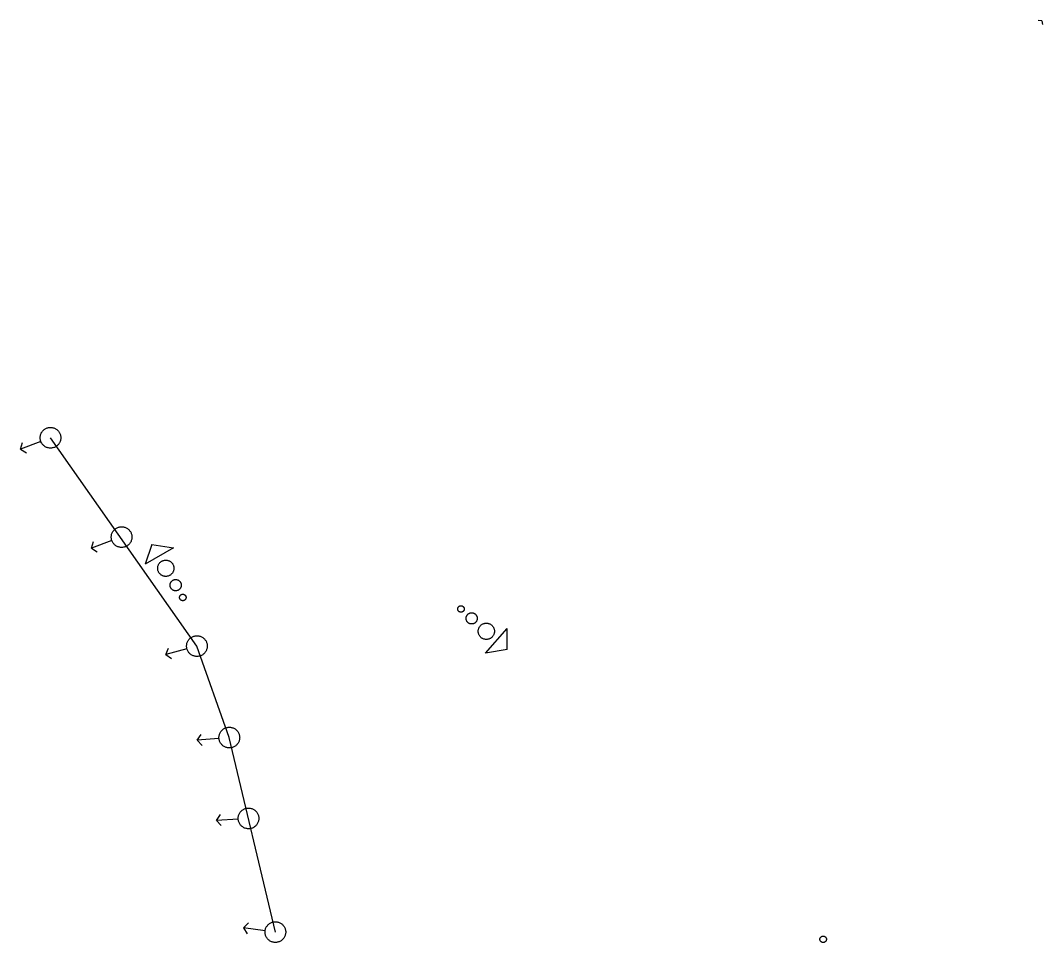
# Model space of a CAD drawing. Header units: inches. Extents: x 1390672 to 1398270, y 354915 to 360781.
# Drawn here: x 1393156.3 to 1393464.4, y 358112.4 to 358390.2 of the extents above; entities that cross this region are included whole.
import ezdxf

# ---------------------------------------------------------------- set-up
doc = ezdxf.new("R2010")
doc.units = ezdxf.units.IN
doc.header["$MEASUREMENT"] = 0

msp = doc.modelspace()

# ---------------------------------------------------------------- linework, layer by layer
for points in [[(1393464.18, 358390.15), (1393463.01, 358390.24)], [(1393464.18, 358390.15), (1393463.01, 358390.24)], [(1393464.18, 358390.15), (1393464.36, 358388.99)], [(1393464.18, 358390.15), (1393464.36, 358388.99)], [(1393168.51, 358264.51), (1393168.5, 358264.29), (1393168.48, 358264.07), (1393168.44, 358263.86), (1393168.39, 358263.65), (1393168.32, 358263.44), (1393168.24, 358263.24), (1393168.15, 358263.04), (1393168.04, 358262.85), (1393167.92, 358262.67), (1393167.78, 358262.5), (1393167.64, 358262.34), (1393167.48, 358262.19), (1393167.31, 358262.05), (1393167.14, 358261.92), (1393166.95, 358261.81), (1393166.76, 358261.7), (1393166.56, 358261.62), (1393166.36, 358261.54), (1393166.15, 358261.48), (1393165.93, 358261.44), (1393165.72, 358261.41), (1393165.5, 358261.39), (1393165.28, 358261.39), (1393165.07, 358261.41), (1393164.85, 358261.44), (1393164.64, 358261.48), (1393164.43, 358261.54), (1393164.23, 358261.62), (1393164.03, 358261.7), (1393163.84, 358261.81), (1393163.65, 358261.92), (1393163.47, 358262.05), (1393163.31, 358262.19), (1393163.15, 358262.34), (1393163.01, 358262.5), (1393162.87, 358262.67), (1393162.75, 358262.85), (1393162.64, 358263.04), (1393162.55, 358263.24), (1393162.47, 358263.44), (1393162.4, 358263.65), (1393162.35, 358263.86), (1393162.31, 358264.07), (1393162.28, 358264.29), (1393162.28, 358264.51), (1393162.28, 358264.72), (1393162.31, 358264.94), (1393162.35, 358265.15), (1393162.4, 358265.37), (1393162.47, 358265.57), (1393162.55, 358265.77), (1393162.64, 358265.97), (1393162.75, 358266.16), (1393162.87, 358266.34), (1393163.01, 358266.51), (1393163.15, 358266.67), (1393163.31, 358266.82), (1393163.47, 358266.96), (1393163.65, 358267.09), (1393163.84, 358267.21), (1393164.03, 358267.31), (1393164.23, 358267.4), (1393164.43, 358267.47), (1393164.64, 358267.53), (1393164.85, 358267.58), (1393165.07, 358267.61), (1393165.28, 358267.62), (1393165.5, 358267.62), (1393165.72, 358267.61), (1393165.93, 358267.58), (1393166.15, 358267.53), (1393166.36, 358267.47), (1393166.56, 358267.4), (1393166.76, 358267.31), (1393166.95, 358267.21), (1393167.14, 358267.09), (1393167.31, 358266.96), (1393167.48, 358266.82), (1393167.64, 358266.67), (1393167.78, 358266.51), (1393167.92, 358266.34), (1393168.04, 358266.16), (1393168.15, 358265.97), (1393168.24, 358265.77), (1393168.32, 358265.57), (1393168.39, 358265.37), (1393168.44, 358265.15), (1393168.48, 358264.94), (1393168.5, 358264.72), (1393168.51, 358264.51)], [(1393168.51, 358264.51), (1393168.5, 358264.29), (1393168.48, 358264.07), (1393168.44, 358263.86), (1393168.39, 358263.65), (1393168.32, 358263.44), (1393168.24, 358263.24), (1393168.15, 358263.04), (1393168.04, 358262.85), (1393167.92, 358262.67), (1393167.78, 358262.5), (1393167.64, 358262.34), (1393167.48, 358262.19), (1393167.31, 358262.05), (1393167.14, 358261.92), (1393166.95, 358261.81), (1393166.76, 358261.7), (1393166.56, 358261.62), (1393166.36, 358261.54), (1393166.15, 358261.48), (1393165.93, 358261.44), (1393165.72, 358261.41), (1393165.5, 358261.39), (1393165.28, 358261.39), (1393165.07, 358261.41), (1393164.85, 358261.44), (1393164.64, 358261.48), (1393164.43, 358261.54), (1393164.23, 358261.62), (1393164.03, 358261.7), (1393163.84, 358261.81), (1393163.65, 358261.92), (1393163.47, 358262.05), (1393163.31, 358262.19), (1393163.15, 358262.34), (1393163.01, 358262.5), (1393162.87, 358262.67), (1393162.75, 358262.85), (1393162.64, 358263.04), (1393162.55, 358263.24), (1393162.47, 358263.44), (1393162.4, 358263.65), (1393162.35, 358263.86), (1393162.31, 358264.07), (1393162.28, 358264.29), (1393162.28, 358264.51), (1393162.28, 358264.72), (1393162.31, 358264.94), (1393162.35, 358265.15), (1393162.4, 358265.37), (1393162.47, 358265.57), (1393162.55, 358265.77), (1393162.64, 358265.97), (1393162.75, 358266.16), (1393162.87, 358266.34), (1393163.01, 358266.51), (1393163.15, 358266.67), (1393163.31, 358266.82), (1393163.47, 358266.96), (1393163.65, 358267.09), (1393163.84, 358267.21), (1393164.03, 358267.31), (1393164.23, 358267.4), (1393164.43, 358267.47), (1393164.64, 358267.53), (1393164.85, 358267.58), (1393165.07, 358267.61), (1393165.28, 358267.62), (1393165.5, 358267.62), (1393165.72, 358267.61), (1393165.93, 358267.58), (1393166.15, 358267.53), (1393166.36, 358267.47), (1393166.56, 358267.4), (1393166.76, 358267.31), (1393166.95, 358267.21), (1393167.14, 358267.09), (1393167.31, 358266.96), (1393167.48, 358266.82), (1393167.64, 358266.67), (1393167.78, 358266.51), (1393167.92, 358266.34), (1393168.04, 358266.16), (1393168.15, 358265.97), (1393168.24, 358265.77), (1393168.32, 358265.57), (1393168.39, 358265.37), (1393168.44, 358265.15), (1393168.48, 358264.94), (1393168.5, 358264.72), (1393168.51, 358264.51)], [(1393233.17, 358115.59), (1393219.29, 358174.2), (1393209.53, 358201.75), (1393165.39, 358264.51)], [(1393233.17, 358115.59), (1393219.29, 358174.2), (1393209.53, 358201.75), (1393165.39, 358264.51)], [(1393162.48, 358263.4), (1393156.35, 358261.04)], [(1393162.48, 358263.4), (1393156.35, 358261.04)], [(1393156.35, 358261.04), (1393156.97, 358263.06)], [(1393156.35, 358261.04), (1393156.97, 358263.06)], [(1393156.35, 358261.04), (1393158.16, 358259.96)], [(1393156.35, 358261.04), (1393158.16, 358259.96)], [(1393189.94, 358234.58), (1393189.94, 358234.36), (1393189.91, 358234.15), (1393189.88, 358233.93), (1393189.82, 358233.72), (1393189.76, 358233.52), (1393189.67, 358233.31), (1393189.58, 358233.12), (1393189.47, 358232.93), (1393189.35, 358232.75), (1393189.21, 358232.58), (1393189.07, 358232.42), (1393188.91, 358232.27), (1393188.75, 358232.13), (1393188.57, 358232), (1393188.39, 358231.88), (1393188.19, 358231.78), (1393187.99, 358231.69), (1393187.79, 358231.62), (1393187.58, 358231.56), (1393187.37, 358231.51), (1393187.15, 358231.48), (1393186.94, 358231.47), (1393186.72, 358231.47), (1393186.5, 358231.48), (1393186.29, 358231.51), (1393186.07, 358231.56), (1393185.86, 358231.62), (1393185.66, 358231.69), (1393185.46, 358231.78), (1393185.27, 358231.88), (1393185.08, 358232), (1393184.91, 358232.13), (1393184.74, 358232.27), (1393184.59, 358232.42), (1393184.44, 358232.58), (1393184.31, 358232.75), (1393184.18, 358232.93), (1393184.08, 358233.12), (1393183.98, 358233.31), (1393183.9, 358233.52), (1393183.83, 358233.72), (1393183.78, 358233.93), (1393183.74, 358234.15), (1393183.72, 358234.36), (1393183.71, 358234.58), (1393183.72, 358234.8), (1393183.74, 358235.02), (1393183.78, 358235.23), (1393183.83, 358235.44), (1393183.9, 358235.65), (1393183.98, 358235.85), (1393184.08, 358236.05), (1393184.18, 358236.23), (1393184.31, 358236.41), (1393184.44, 358236.59), (1393184.59, 358236.75), (1393184.74, 358236.9), (1393184.91, 358237.04), (1393185.08, 358237.17), (1393185.27, 358237.28), (1393185.46, 358237.38), (1393185.66, 358237.47), (1393185.86, 358237.55), (1393186.07, 358237.61), (1393186.29, 358237.65), (1393186.5, 358237.68), (1393186.72, 358237.7), (1393186.94, 358237.7), (1393187.15, 358237.68), (1393187.37, 358237.65), (1393187.58, 358237.61), (1393187.79, 358237.55), (1393187.99, 358237.47), (1393188.19, 358237.38), (1393188.39, 358237.28), (1393188.57, 358237.17), (1393188.75, 358237.04), (1393188.91, 358236.9), (1393189.07, 358236.75), (1393189.21, 358236.59), (1393189.35, 358236.41), (1393189.47, 358236.23), (1393189.58, 358236.05), (1393189.67, 358235.85), (1393189.76, 358235.65), (1393189.82, 358235.44), (1393189.88, 358235.23), (1393189.91, 358235.02), (1393189.94, 358234.8), (1393189.94, 358234.58)], [(1393189.94, 358234.58), (1393189.94, 358234.36), (1393189.91, 358234.15), (1393189.88, 358233.93), (1393189.82, 358233.72), (1393189.76, 358233.52), (1393189.67, 358233.31), (1393189.58, 358233.12), (1393189.47, 358232.93), (1393189.35, 358232.75), (1393189.21, 358232.58), (1393189.07, 358232.42), (1393188.91, 358232.27), (1393188.75, 358232.13), (1393188.57, 358232), (1393188.39, 358231.88), (1393188.19, 358231.78), (1393187.99, 358231.69), (1393187.79, 358231.62), (1393187.58, 358231.56), (1393187.37, 358231.51), (1393187.15, 358231.48), (1393186.94, 358231.47), (1393186.72, 358231.47), (1393186.5, 358231.48), (1393186.29, 358231.51), (1393186.07, 358231.56), (1393185.86, 358231.62), (1393185.66, 358231.69), (1393185.46, 358231.78), (1393185.27, 358231.88), (1393185.08, 358232), (1393184.91, 358232.13), (1393184.74, 358232.27), (1393184.59, 358232.42), (1393184.44, 358232.58), (1393184.31, 358232.75), (1393184.18, 358232.93), (1393184.08, 358233.12), (1393183.98, 358233.31), (1393183.9, 358233.52), (1393183.83, 358233.72), (1393183.78, 358233.93), (1393183.74, 358234.15), (1393183.72, 358234.36), (1393183.71, 358234.58), (1393183.72, 358234.8), (1393183.74, 358235.02), (1393183.78, 358235.23), (1393183.83, 358235.44), (1393183.9, 358235.65), (1393183.98, 358235.85), (1393184.08, 358236.05), (1393184.18, 358236.23), (1393184.31, 358236.41), (1393184.44, 358236.59), (1393184.59, 358236.75), (1393184.74, 358236.9), (1393184.91, 358237.04), (1393185.08, 358237.17), (1393185.27, 358237.28), (1393185.46, 358237.38), (1393185.66, 358237.47), (1393185.86, 358237.55), (1393186.07, 358237.61), (1393186.29, 358237.65), (1393186.5, 358237.68), (1393186.72, 358237.7), (1393186.94, 358237.7), (1393187.15, 358237.68), (1393187.37, 358237.65), (1393187.58, 358237.61), (1393187.79, 358237.55), (1393187.99, 358237.47), (1393188.19, 358237.38), (1393188.39, 358237.28), (1393188.57, 358237.17), (1393188.75, 358237.04), (1393188.91, 358236.9), (1393189.07, 358236.75), (1393189.21, 358236.59), (1393189.35, 358236.41), (1393189.47, 358236.23), (1393189.58, 358236.05), (1393189.67, 358235.85), (1393189.76, 358235.65), (1393189.82, 358235.44), (1393189.88, 358235.23), (1393189.91, 358235.02), (1393189.94, 358234.8), (1393189.94, 358234.58)], [(1393183.89, 358233.53), (1393177.72, 358231.29)], [(1393183.89, 358233.53), (1393177.72, 358231.29)], [(1393177.72, 358231.29), (1393178.38, 358233.29)], [(1393177.72, 358231.29), (1393178.38, 358233.29)], [(1393177.72, 358231.29), (1393179.51, 358230.18)], [(1393177.72, 358231.29), (1393179.51, 358230.18)], [(1393195.96, 358232.38), (1393193.96, 358226.39)], [(1393202.51, 358231.38), (1393193.96, 358226.39)], [(1393195.96, 358232.38), (1393202.51, 358231.38)], [(1393202.6, 358225.2), (1393202.59, 358225.03), (1393202.58, 358224.86), (1393202.55, 358224.69), (1393202.51, 358224.52), (1393202.45, 358224.36), (1393202.39, 358224.2), (1393202.31, 358224.05), (1393202.23, 358223.9), (1393202.13, 358223.76), (1393202.03, 358223.63), (1393201.91, 358223.5), (1393201.79, 358223.38), (1393201.66, 358223.27), (1393201.52, 358223.17), (1393201.37, 358223.08), (1393201.22, 358223), (1393201.07, 358222.93), (1393200.91, 358222.87), (1393200.74, 358222.82), (1393200.57, 358222.79), (1393200.41, 358222.76), (1393200.23, 358222.75), (1393200.06, 358222.75), (1393199.89, 358222.76), (1393199.72, 358222.79), (1393199.56, 358222.82), (1393199.39, 358222.87), (1393199.23, 358222.93), (1393199.07, 358223), (1393198.92, 358223.08), (1393198.78, 358223.17), (1393198.64, 358223.27), (1393198.51, 358223.38), (1393198.39, 358223.5), (1393198.27, 358223.63), (1393198.17, 358223.76), (1393198.07, 358223.9), (1393197.99, 358224.05), (1393197.91, 358224.2), (1393197.85, 358224.36), (1393197.79, 358224.52), (1393197.75, 358224.69), (1393197.72, 358224.86), (1393197.7, 358225.03), (1393197.7, 358225.2), (1393197.7, 358225.37), (1393197.72, 358225.54), (1393197.75, 358225.71), (1393197.79, 358225.88), (1393197.85, 358226.04), (1393197.91, 358226.2), (1393197.99, 358226.35), (1393198.07, 358226.5), (1393198.17, 358226.64), (1393198.27, 358226.78), (1393198.39, 358226.9), (1393198.51, 358227.02), (1393198.64, 358227.13), (1393198.78, 358227.23), (1393198.92, 358227.32), (1393199.07, 358227.4), (1393199.23, 358227.47), (1393199.39, 358227.53), (1393199.56, 358227.58), (1393199.72, 358227.61), (1393199.89, 358227.64), (1393200.06, 358227.65), (1393200.23, 358227.65), (1393200.41, 358227.64), (1393200.57, 358227.61), (1393200.74, 358227.58), (1393200.91, 358227.53), (1393201.07, 358227.47), (1393201.22, 358227.4), (1393201.37, 358227.32), (1393201.52, 358227.23), (1393201.66, 358227.13), (1393201.79, 358227.02), (1393201.91, 358226.9), (1393202.03, 358226.78), (1393202.13, 358226.64), (1393202.23, 358226.5), (1393202.31, 358226.35), (1393202.39, 358226.2), (1393202.45, 358226.04), (1393202.51, 358225.88), (1393202.55, 358225.71), (1393202.58, 358225.54), (1393202.59, 358225.37), (1393202.6, 358225.2)], [(1393204.8, 358220.11), (1393204.8, 358219.99), (1393204.79, 358219.88), (1393204.77, 358219.76), (1393204.74, 358219.65), (1393204.7, 358219.53), (1393204.66, 358219.42), (1393204.61, 358219.32), (1393204.55, 358219.22), (1393204.48, 358219.12), (1393204.41, 358219.03), (1393204.33, 358218.94), (1393204.25, 358218.86), (1393204.16, 358218.78), (1393204.06, 358218.71), (1393203.96, 358218.65), (1393203.86, 358218.59), (1393203.75, 358218.55), (1393203.64, 358218.51), (1393203.53, 358218.47), (1393203.41, 358218.45), (1393203.29, 358218.43), (1393203.18, 358218.42), (1393203.06, 358218.42), (1393202.94, 358218.43), (1393202.82, 358218.45), (1393202.71, 358218.47), (1393202.6, 358218.51), (1393202.49, 358218.55), (1393202.38, 358218.59), (1393202.27, 358218.65), (1393202.17, 358218.71), (1393202.08, 358218.78), (1393201.99, 358218.86), (1393201.9, 358218.94), (1393201.82, 358219.03), (1393201.75, 358219.12), (1393201.69, 358219.22), (1393201.63, 358219.32), (1393201.58, 358219.42), (1393201.53, 358219.53), (1393201.5, 358219.65), (1393201.47, 358219.76), (1393201.45, 358219.88), (1393201.43, 358219.99), (1393201.43, 358220.11), (1393201.43, 358220.23), (1393201.45, 358220.35), (1393201.47, 358220.46), (1393201.5, 358220.58), (1393201.53, 358220.69), (1393201.58, 358220.8), (1393201.63, 358220.9), (1393201.69, 358221), (1393201.75, 358221.1), (1393201.82, 358221.19), (1393201.9, 358221.28), (1393201.99, 358221.36), (1393202.08, 358221.44), (1393202.17, 358221.51), (1393202.27, 358221.57), (1393202.38, 358221.63), (1393202.49, 358221.67), (1393202.6, 358221.71), (1393202.71, 358221.75), (1393202.82, 358221.77), (1393202.94, 358221.79), (1393203.06, 358221.8), (1393203.18, 358221.8), (1393203.29, 358221.79), (1393203.41, 358221.77), (1393203.53, 358221.75), (1393203.64, 358221.71), (1393203.75, 358221.67), (1393203.86, 358221.63), (1393203.96, 358221.57), (1393204.06, 358221.51), (1393204.16, 358221.44), (1393204.25, 358221.36), (1393204.33, 358221.28), (1393204.41, 358221.19), (1393204.48, 358221.1), (1393204.55, 358221), (1393204.61, 358220.9), (1393204.66, 358220.8), (1393204.7, 358220.69), (1393204.74, 358220.58), (1393204.77, 358220.46), (1393204.79, 358220.35), (1393204.8, 358220.23), (1393204.8, 358220.11)], [(1393206.25, 358216.41), (1393206.25, 358216.34), (1393206.24, 358216.28), (1393206.23, 358216.21), (1393206.21, 358216.14), (1393206.19, 358216.08), (1393206.17, 358216.01), (1393206.14, 358215.95), (1393206.1, 358215.89), (1393206.06, 358215.84), (1393206.02, 358215.78), (1393205.98, 358215.73), (1393205.93, 358215.68), (1393205.88, 358215.64), (1393205.82, 358215.6), (1393205.76, 358215.56), (1393205.7, 358215.53), (1393205.64, 358215.5), (1393205.58, 358215.48), (1393205.51, 358215.46), (1393205.44, 358215.45), (1393205.38, 358215.44), (1393205.31, 358215.43), (1393205.24, 358215.43), (1393205.17, 358215.44), (1393205.1, 358215.45), (1393205.04, 358215.46), (1393204.97, 358215.48), (1393204.91, 358215.5), (1393204.85, 358215.53), (1393204.78, 358215.56), (1393204.73, 358215.6), (1393204.67, 358215.64), (1393204.62, 358215.68), (1393204.57, 358215.73), (1393204.52, 358215.78), (1393204.48, 358215.84), (1393204.44, 358215.89), (1393204.41, 358215.95), (1393204.38, 358216.01), (1393204.36, 358216.08), (1393204.33, 358216.14), (1393204.32, 358216.21), (1393204.31, 358216.28), (1393204.3, 358216.34), (1393204.3, 358216.41), (1393204.3, 358216.48), (1393204.31, 358216.55), (1393204.32, 358216.61), (1393204.33, 358216.68), (1393204.36, 358216.75), (1393204.38, 358216.81), (1393204.41, 358216.87), (1393204.44, 358216.93), (1393204.48, 358216.99), (1393204.52, 358217.04), (1393204.57, 358217.09), (1393204.62, 358217.14), (1393204.67, 358217.18), (1393204.73, 358217.22), (1393204.78, 358217.26), (1393204.85, 358217.29), (1393204.91, 358217.32), (1393204.97, 358217.34), (1393205.04, 358217.36), (1393205.1, 358217.37), (1393205.17, 358217.38), (1393205.24, 358217.39), (1393205.31, 358217.39), (1393205.38, 358217.38), (1393205.44, 358217.37), (1393205.51, 358217.36), (1393205.58, 358217.34), (1393205.64, 358217.32), (1393205.7, 358217.29), (1393205.76, 358217.26), (1393205.82, 358217.22), (1393205.88, 358217.18), (1393205.93, 358217.14), (1393205.98, 358217.09), (1393206.02, 358217.04), (1393206.06, 358216.99), (1393206.1, 358216.93), (1393206.14, 358216.87), (1393206.17, 358216.81), (1393206.19, 358216.75), (1393206.21, 358216.68), (1393206.23, 358216.61), (1393206.24, 358216.55), (1393206.25, 358216.48), (1393206.25, 358216.41)], [(1393290.08, 358212.93), (1393290.08, 358212.87), (1393290.07, 358212.8), (1393290.06, 358212.73), (1393290.04, 358212.66), (1393290.02, 358212.6), (1393290, 358212.54), (1393289.97, 358212.47), (1393289.93, 358212.42), (1393289.89, 358212.36), (1393289.85, 358212.31), (1393289.81, 358212.25), (1393289.76, 358212.21), (1393289.71, 358212.16), (1393289.65, 358212.12), (1393289.59, 358212.09), (1393289.53, 358212.06), (1393289.47, 358212.03), (1393289.41, 358212), (1393289.34, 358211.99), (1393289.27, 358211.97), (1393289.21, 358211.96), (1393289.14, 358211.96), (1393289.07, 358211.96), (1393289, 358211.96), (1393288.93, 358211.97), (1393288.87, 358211.99), (1393288.8, 358212), (1393288.74, 358212.03), (1393288.68, 358212.06), (1393288.62, 358212.09), (1393288.56, 358212.12), (1393288.5, 358212.16), (1393288.45, 358212.21), (1393288.4, 358212.25), (1393288.35, 358212.31), (1393288.31, 358212.36), (1393288.27, 358212.42), (1393288.24, 358212.47), (1393288.21, 358212.54), (1393288.19, 358212.6), (1393288.16, 358212.66), (1393288.15, 358212.73), (1393288.14, 358212.8), (1393288.13, 358212.87), (1393288.13, 358212.93), (1393288.13, 358213), (1393288.14, 358213.07), (1393288.15, 358213.14), (1393288.16, 358213.2), (1393288.19, 358213.27), (1393288.21, 358213.33), (1393288.24, 358213.39), (1393288.27, 358213.45), (1393288.31, 358213.51), (1393288.35, 358213.56), (1393288.4, 358213.61), (1393288.45, 358213.66), (1393288.5, 358213.7), (1393288.56, 358213.74), (1393288.62, 358213.78), (1393288.68, 358213.81), (1393288.74, 358213.84), (1393288.8, 358213.86), (1393288.87, 358213.88), (1393288.93, 358213.9), (1393289, 358213.91), (1393289.07, 358213.91), (1393289.14, 358213.91), (1393289.21, 358213.91), (1393289.27, 358213.9), (1393289.34, 358213.88), (1393289.41, 358213.86), (1393289.47, 358213.84), (1393289.53, 358213.81), (1393289.59, 358213.78), (1393289.65, 358213.74), (1393289.71, 358213.7), (1393289.76, 358213.66), (1393289.81, 358213.61), (1393289.85, 358213.56), (1393289.89, 358213.51), (1393289.93, 358213.45), (1393289.97, 358213.39), (1393290, 358213.33), (1393290.02, 358213.27), (1393290.04, 358213.2), (1393290.06, 358213.14), (1393290.07, 358213.07), (1393290.08, 358213), (1393290.08, 358212.93)], [(1393294.01, 358210.11), (1393294, 358209.99), (1393293.99, 358209.87), (1393293.97, 358209.76), (1393293.94, 358209.64), (1393293.9, 358209.53), (1393293.86, 358209.42), (1393293.81, 358209.31), (1393293.75, 358209.21), (1393293.68, 358209.11), (1393293.61, 358209.02), (1393293.53, 358208.93), (1393293.45, 358208.85), (1393293.36, 358208.78), (1393293.26, 358208.71), (1393293.16, 358208.65), (1393293.06, 358208.59), (1393292.95, 358208.54), (1393292.84, 358208.5), (1393292.73, 358208.47), (1393292.61, 358208.44), (1393292.5, 358208.43), (1393292.38, 358208.42), (1393292.26, 358208.42), (1393292.14, 358208.43), (1393292.03, 358208.44), (1393291.91, 358208.47), (1393291.8, 358208.5), (1393291.69, 358208.54), (1393291.58, 358208.59), (1393291.48, 358208.65), (1393291.38, 358208.71), (1393291.28, 358208.78), (1393291.19, 358208.85), (1393291.11, 358208.93), (1393291.03, 358209.02), (1393290.95, 358209.11), (1393290.89, 358209.21), (1393290.83, 358209.31), (1393290.78, 358209.42), (1393290.73, 358209.53), (1393290.7, 358209.64), (1393290.67, 358209.76), (1393290.65, 358209.87), (1393290.64, 358209.99), (1393290.63, 358210.11), (1393290.64, 358210.22), (1393290.65, 358210.34), (1393290.67, 358210.46), (1393290.7, 358210.57), (1393290.73, 358210.68), (1393290.78, 358210.79), (1393290.83, 358210.9), (1393290.89, 358211), (1393290.95, 358211.1), (1393291.03, 358211.19), (1393291.11, 358211.28), (1393291.19, 358211.36), (1393291.28, 358211.44), (1393291.38, 358211.5), (1393291.48, 358211.57), (1393291.58, 358211.62), (1393291.69, 358211.67), (1393291.8, 358211.71), (1393291.91, 358211.74), (1393292.03, 358211.77), (1393292.14, 358211.78), (1393292.26, 358211.79), (1393292.38, 358211.79), (1393292.5, 358211.78), (1393292.61, 358211.77), (1393292.73, 358211.74), (1393292.84, 358211.71), (1393292.95, 358211.67), (1393293.06, 358211.62), (1393293.16, 358211.57), (1393293.26, 358211.5), (1393293.36, 358211.44), (1393293.45, 358211.36), (1393293.53, 358211.28), (1393293.61, 358211.19), (1393293.68, 358211.1), (1393293.75, 358211), (1393293.81, 358210.9), (1393293.86, 358210.79), (1393293.9, 358210.68), (1393293.94, 358210.57), (1393293.97, 358210.46), (1393293.99, 358210.34), (1393294, 358210.22), (1393294.01, 358210.11)], [(1393299.19, 358206.21), (1393299.19, 358206.04), (1393299.17, 358205.87), (1393299.14, 358205.71), (1393299.1, 358205.54), (1393299.05, 358205.38), (1393298.98, 358205.22), (1393298.91, 358205.06), (1393298.82, 358204.92), (1393298.73, 358204.77), (1393298.62, 358204.64), (1393298.51, 358204.51), (1393298.38, 358204.39), (1393298.25, 358204.28), (1393298.11, 358204.18), (1393297.97, 358204.09), (1393297.82, 358204.01), (1393297.66, 358203.94), (1393297.5, 358203.88), (1393297.34, 358203.84), (1393297.17, 358203.8), (1393297, 358203.78), (1393296.83, 358203.77), (1393296.66, 358203.77), (1393296.49, 358203.78), (1393296.32, 358203.8), (1393296.15, 358203.84), (1393295.99, 358203.88), (1393295.83, 358203.94), (1393295.67, 358204.01), (1393295.52, 358204.09), (1393295.37, 358204.18), (1393295.23, 358204.28), (1393295.1, 358204.39), (1393294.98, 358204.51), (1393294.87, 358204.64), (1393294.76, 358204.77), (1393294.66, 358204.92), (1393294.58, 358205.06), (1393294.5, 358205.22), (1393294.44, 358205.38), (1393294.39, 358205.54), (1393294.35, 358205.71), (1393294.32, 358205.87), (1393294.3, 358206.04), (1393294.29, 358206.21), (1393294.3, 358206.39), (1393294.32, 358206.56), (1393294.35, 358206.72), (1393294.39, 358206.89), (1393294.44, 358207.05), (1393294.5, 358207.21), (1393294.58, 358207.37), (1393294.66, 358207.51), (1393294.76, 358207.66), (1393294.87, 358207.79), (1393294.98, 358207.92), (1393295.1, 358208.04), (1393295.23, 358208.15), (1393295.37, 358208.25), (1393295.52, 358208.34), (1393295.67, 358208.42), (1393295.83, 358208.49), (1393295.99, 358208.55), (1393296.15, 358208.59), (1393296.32, 358208.63), (1393296.49, 358208.65), (1393296.66, 358208.66), (1393296.83, 358208.66), (1393297, 358208.65), (1393297.17, 358208.63), (1393297.34, 358208.59), (1393297.5, 358208.55), (1393297.66, 358208.49), (1393297.82, 358208.42), (1393297.97, 358208.34), (1393298.11, 358208.25), (1393298.25, 358208.15), (1393298.38, 358208.04), (1393298.51, 358207.92), (1393298.62, 358207.79), (1393298.73, 358207.66), (1393298.82, 358207.51), (1393298.91, 358207.37), (1393298.98, 358207.21), (1393299.05, 358207.05), (1393299.1, 358206.89), (1393299.14, 358206.72), (1393299.17, 358206.56), (1393299.19, 358206.39), (1393299.19, 358206.21)], [(1393296.46, 358199.61), (1393303, 358207.04)], [(1393302.98, 358200.73), (1393303, 358207.04)], [(1393212.64, 358201.75), (1393212.64, 358201.53), (1393212.61, 358201.32), (1393212.58, 358201.1), (1393212.52, 358200.89), (1393212.46, 358200.68), (1393212.38, 358200.48), (1393212.28, 358200.29), (1393212.17, 358200.1), (1393212.05, 358199.92), (1393211.92, 358199.75), (1393211.77, 358199.58), (1393211.61, 358199.43), (1393211.45, 358199.29), (1393211.27, 358199.17), (1393211.09, 358199.05), (1393210.89, 358198.95), (1393210.7, 358198.86), (1393210.49, 358198.79), (1393210.28, 358198.73), (1393210.07, 358198.68), (1393209.85, 358198.65), (1393209.64, 358198.64), (1393209.42, 358198.64), (1393209.2, 358198.65), (1393208.99, 358198.68), (1393208.77, 358198.73), (1393208.56, 358198.79), (1393208.36, 358198.86), (1393208.16, 358198.95), (1393207.97, 358199.05), (1393207.79, 358199.17), (1393207.61, 358199.29), (1393207.44, 358199.43), (1393207.29, 358199.58), (1393207.14, 358199.75), (1393207.01, 358199.92), (1393206.88, 358200.1), (1393206.78, 358200.29), (1393206.68, 358200.48), (1393206.6, 358200.68), (1393206.53, 358200.89), (1393206.48, 358201.1), (1393206.44, 358201.32), (1393206.42, 358201.53), (1393206.41, 358201.75), (1393206.42, 358201.97), (1393206.44, 358202.18), (1393206.48, 358202.4), (1393206.53, 358202.61), (1393206.6, 358202.82), (1393206.68, 358203.02), (1393206.78, 358203.21), (1393206.88, 358203.4), (1393207.01, 358203.58), (1393207.14, 358203.75), (1393207.29, 358203.91), (1393207.44, 358204.07), (1393207.61, 358204.21), (1393207.79, 358204.33), (1393207.97, 358204.45), (1393208.16, 358204.55), (1393208.36, 358204.64), (1393208.56, 358204.71), (1393208.77, 358204.77), (1393208.99, 358204.82), (1393209.2, 358204.85), (1393209.42, 358204.86), (1393209.64, 358204.86), (1393209.85, 358204.85), (1393210.07, 358204.82), (1393210.28, 358204.77), (1393210.49, 358204.71), (1393210.7, 358204.64), (1393210.89, 358204.55), (1393211.09, 358204.45), (1393211.27, 358204.33), (1393211.45, 358204.21), (1393211.61, 358204.07), (1393211.77, 358203.91), (1393211.92, 358203.75), (1393212.05, 358203.58), (1393212.17, 358203.4), (1393212.28, 358203.21), (1393212.38, 358203.02), (1393212.46, 358202.82), (1393212.52, 358202.61), (1393212.58, 358202.4), (1393212.61, 358202.18), (1393212.64, 358201.97), (1393212.64, 358201.75)], [(1393212.64, 358201.75), (1393212.64, 358201.53), (1393212.61, 358201.32), (1393212.58, 358201.1), (1393212.52, 358200.89), (1393212.46, 358200.68), (1393212.38, 358200.48), (1393212.28, 358200.29), (1393212.17, 358200.1), (1393212.05, 358199.92), (1393211.92, 358199.75), (1393211.77, 358199.58), (1393211.61, 358199.43), (1393211.45, 358199.29), (1393211.27, 358199.17), (1393211.09, 358199.05), (1393210.89, 358198.95), (1393210.7, 358198.86), (1393210.49, 358198.79), (1393210.28, 358198.73), (1393210.07, 358198.68), (1393209.85, 358198.65), (1393209.64, 358198.64), (1393209.42, 358198.64), (1393209.2, 358198.65), (1393208.99, 358198.68), (1393208.77, 358198.73), (1393208.56, 358198.79), (1393208.36, 358198.86), (1393208.16, 358198.95), (1393207.97, 358199.05), (1393207.79, 358199.17), (1393207.61, 358199.29), (1393207.44, 358199.43), (1393207.29, 358199.58), (1393207.14, 358199.75), (1393207.01, 358199.92), (1393206.88, 358200.1), (1393206.78, 358200.29), (1393206.68, 358200.48), (1393206.6, 358200.68), (1393206.53, 358200.89), (1393206.48, 358201.1), (1393206.44, 358201.32), (1393206.42, 358201.53), (1393206.41, 358201.75), (1393206.42, 358201.97), (1393206.44, 358202.18), (1393206.48, 358202.4), (1393206.53, 358202.61), (1393206.6, 358202.82), (1393206.68, 358203.02), (1393206.78, 358203.21), (1393206.88, 358203.4), (1393207.01, 358203.58), (1393207.14, 358203.75), (1393207.29, 358203.91), (1393207.44, 358204.07), (1393207.61, 358204.21), (1393207.79, 358204.33), (1393207.97, 358204.45), (1393208.16, 358204.55), (1393208.36, 358204.64), (1393208.56, 358204.71), (1393208.77, 358204.77), (1393208.99, 358204.82), (1393209.2, 358204.85), (1393209.42, 358204.86), (1393209.64, 358204.86), (1393209.85, 358204.85), (1393210.07, 358204.82), (1393210.28, 358204.77), (1393210.49, 358204.71), (1393210.7, 358204.64), (1393210.89, 358204.55), (1393211.09, 358204.45), (1393211.27, 358204.33), (1393211.45, 358204.21), (1393211.61, 358204.07), (1393211.77, 358203.91), (1393211.92, 358203.75), (1393212.05, 358203.58), (1393212.17, 358203.4), (1393212.28, 358203.21), (1393212.38, 358203.02), (1393212.46, 358202.82), (1393212.52, 358202.61), (1393212.58, 358202.4), (1393212.61, 358202.18), (1393212.64, 358201.97), (1393212.64, 358201.75)], [(1393200.17, 358199.23), (1393201, 358201.17)], [(1393200.17, 358199.23), (1393201, 358201.17)], [(1393206.52, 358200.94), (1393200.17, 358199.23)], [(1393206.52, 358200.94), (1393200.17, 358199.23)], [(1393200.17, 358199.23), (1393201.86, 358197.97)], [(1393200.17, 358199.23), (1393201.86, 358197.97)], [(1393302.98, 358200.73), (1393296.46, 358199.61)], [(1393302.98, 358200.73), (1393296.46, 358199.61)], [(1393222.41, 358174.2), (1393222.4, 358173.98), (1393222.38, 358173.76), (1393222.34, 358173.55), (1393222.29, 358173.34), (1393222.22, 358173.13), (1393222.14, 358172.93), (1393222.04, 358172.73), (1393221.93, 358172.55), (1393221.81, 358172.37), (1393221.68, 358172.19), (1393221.53, 358172.03), (1393221.38, 358171.88), (1393221.21, 358171.74), (1393221.03, 358171.61), (1393220.85, 358171.5), (1393220.66, 358171.4), (1393220.46, 358171.31), (1393220.25, 358171.23), (1393220.04, 358171.17), (1393219.83, 358171.13), (1393219.62, 358171.1), (1393219.4, 358171.08), (1393219.18, 358171.08), (1393218.96, 358171.1), (1393218.75, 358171.13), (1393218.54, 358171.17), (1393218.33, 358171.23), (1393218.12, 358171.31), (1393217.92, 358171.4), (1393217.73, 358171.5), (1393217.55, 358171.61), (1393217.37, 358171.74), (1393217.2, 358171.88), (1393217.05, 358172.03), (1393216.9, 358172.19), (1393216.77, 358172.37), (1393216.65, 358172.55), (1393216.54, 358172.73), (1393216.44, 358172.93), (1393216.36, 358173.13), (1393216.29, 358173.34), (1393216.24, 358173.55), (1393216.2, 358173.76), (1393216.18, 358173.98), (1393216.17, 358174.2), (1393216.18, 358174.42), (1393216.2, 358174.63), (1393216.24, 358174.85), (1393216.29, 358175.06), (1393216.36, 358175.26), (1393216.44, 358175.47), (1393216.54, 358175.66), (1393216.65, 358175.85), (1393216.77, 358176.03), (1393216.9, 358176.2), (1393217.05, 358176.36), (1393217.2, 358176.51), (1393217.37, 358176.65), (1393217.55, 358176.78), (1393217.73, 358176.9), (1393217.92, 358177), (1393218.12, 358177.09), (1393218.33, 358177.16), (1393218.54, 358177.22), (1393218.75, 358177.27), (1393218.96, 358177.3), (1393219.18, 358177.31), (1393219.4, 358177.31), (1393219.62, 358177.3), (1393219.83, 358177.27), (1393220.04, 358177.22), (1393220.25, 358177.16), (1393220.46, 358177.09), (1393220.66, 358177), (1393220.85, 358176.9), (1393221.03, 358176.78), (1393221.21, 358176.65), (1393221.38, 358176.51), (1393221.53, 358176.36), (1393221.68, 358176.2), (1393221.81, 358176.03), (1393221.93, 358175.85), (1393222.04, 358175.66), (1393222.14, 358175.47), (1393222.22, 358175.26), (1393222.29, 358175.06), (1393222.34, 358174.85), (1393222.38, 358174.63), (1393222.4, 358174.42), (1393222.41, 358174.2)], [(1393222.41, 358174.2), (1393222.4, 358173.98), (1393222.38, 358173.76), (1393222.34, 358173.55), (1393222.29, 358173.34), (1393222.22, 358173.13), (1393222.14, 358172.93), (1393222.04, 358172.73), (1393221.93, 358172.55), (1393221.81, 358172.37), (1393221.68, 358172.19), (1393221.53, 358172.03), (1393221.38, 358171.88), (1393221.21, 358171.74), (1393221.03, 358171.61), (1393220.85, 358171.5), (1393220.66, 358171.4), (1393220.46, 358171.31), (1393220.25, 358171.23), (1393220.04, 358171.17), (1393219.83, 358171.13), (1393219.62, 358171.1), (1393219.4, 358171.08), (1393219.18, 358171.08), (1393218.96, 358171.1), (1393218.75, 358171.13), (1393218.54, 358171.17), (1393218.33, 358171.23), (1393218.12, 358171.31), (1393217.92, 358171.4), (1393217.73, 358171.5), (1393217.55, 358171.61), (1393217.37, 358171.74), (1393217.2, 358171.88), (1393217.05, 358172.03), (1393216.9, 358172.19), (1393216.77, 358172.37), (1393216.65, 358172.55), (1393216.54, 358172.73), (1393216.44, 358172.93), (1393216.36, 358173.13), (1393216.29, 358173.34), (1393216.24, 358173.55), (1393216.2, 358173.76), (1393216.18, 358173.98), (1393216.17, 358174.2), (1393216.18, 358174.42), (1393216.2, 358174.63), (1393216.24, 358174.85), (1393216.29, 358175.06), (1393216.36, 358175.26), (1393216.44, 358175.47), (1393216.54, 358175.66), (1393216.65, 358175.85), (1393216.77, 358176.03), (1393216.9, 358176.2), (1393217.05, 358176.36), (1393217.2, 358176.51), (1393217.37, 358176.65), (1393217.55, 358176.78), (1393217.73, 358176.9), (1393217.92, 358177), (1393218.12, 358177.09), (1393218.33, 358177.16), (1393218.54, 358177.22), (1393218.75, 358177.27), (1393218.96, 358177.3), (1393219.18, 358177.31), (1393219.4, 358177.31), (1393219.62, 358177.3), (1393219.83, 358177.27), (1393220.04, 358177.22), (1393220.25, 358177.16), (1393220.46, 358177.09), (1393220.66, 358177), (1393220.85, 358176.9), (1393221.03, 358176.78), (1393221.21, 358176.65), (1393221.38, 358176.51), (1393221.53, 358176.36), (1393221.68, 358176.2), (1393221.81, 358176.03), (1393221.93, 358175.85), (1393222.04, 358175.66), (1393222.14, 358175.47), (1393222.22, 358175.26), (1393222.29, 358175.06), (1393222.34, 358174.85), (1393222.38, 358174.63), (1393222.4, 358174.42), (1393222.41, 358174.2)], [(1393209.64, 358173.39), (1393210.79, 358175.15)], [(1393209.64, 358173.39), (1393210.79, 358175.15)], [(1393216.18, 358173.94), (1393209.64, 358173.39)], [(1393216.18, 358173.94), (1393209.64, 358173.39)], [(1393209.64, 358173.39), (1393211.07, 358171.85)], [(1393209.64, 358173.39), (1393211.07, 358171.85)], [(1393228.19, 358149.84), (1393228.18, 358149.63), (1393228.16, 358149.41), (1393228.12, 358149.2), (1393228.07, 358148.99), (1393228, 358148.78), (1393227.92, 358148.58), (1393227.83, 358148.38), (1393227.72, 358148.19), (1393227.6, 358148.01), (1393227.46, 358147.84), (1393227.32, 358147.68), (1393227.16, 358147.53), (1393226.99, 358147.39), (1393226.82, 358147.26), (1393226.63, 358147.15), (1393226.44, 358147.04), (1393226.24, 358146.95), (1393226.04, 358146.88), (1393225.83, 358146.82), (1393225.62, 358146.78), (1393225.4, 358146.74), (1393225.18, 358146.73), (1393224.97, 358146.73), (1393224.75, 358146.74), (1393224.53, 358146.78), (1393224.32, 358146.82), (1393224.11, 358146.88), (1393223.91, 358146.95), (1393223.71, 358147.04), (1393223.52, 358147.15), (1393223.33, 358147.26), (1393223.16, 358147.39), (1393222.99, 358147.53), (1393222.83, 358147.68), (1393222.69, 358147.84), (1393222.55, 358148.01), (1393222.43, 358148.19), (1393222.32, 358148.38), (1393222.23, 358148.58), (1393222.15, 358148.78), (1393222.08, 358148.99), (1393222.03, 358149.2), (1393221.99, 358149.41), (1393221.97, 358149.63), (1393221.96, 358149.84), (1393221.97, 358150.06), (1393221.99, 358150.28), (1393222.03, 358150.49), (1393222.08, 358150.7), (1393222.15, 358150.91), (1393222.23, 358151.11), (1393222.32, 358151.31), (1393222.43, 358151.5), (1393222.55, 358151.68), (1393222.69, 358151.85), (1393222.83, 358152.01), (1393222.99, 358152.16), (1393223.16, 358152.3), (1393223.33, 358152.43), (1393223.52, 358152.54), (1393223.71, 358152.65), (1393223.91, 358152.73), (1393224.11, 358152.81), (1393224.32, 358152.87), (1393224.53, 358152.91), (1393224.75, 358152.94), (1393224.97, 358152.96), (1393225.18, 358152.96), (1393225.4, 358152.94), (1393225.62, 358152.91), (1393225.83, 358152.87), (1393226.04, 358152.81), (1393226.24, 358152.73), (1393226.44, 358152.65), (1393226.63, 358152.54), (1393226.82, 358152.43), (1393226.99, 358152.3), (1393227.16, 358152.16), (1393227.32, 358152.01), (1393227.46, 358151.85), (1393227.6, 358151.68), (1393227.72, 358151.5), (1393227.83, 358151.31), (1393227.92, 358151.11), (1393228, 358150.91), (1393228.07, 358150.7), (1393228.12, 358150.49), (1393228.16, 358150.28), (1393228.18, 358150.06), (1393228.19, 358149.84)], [(1393228.19, 358149.84), (1393228.18, 358149.63), (1393228.16, 358149.41), (1393228.12, 358149.2), (1393228.07, 358148.99), (1393228, 358148.78), (1393227.92, 358148.58), (1393227.83, 358148.38), (1393227.72, 358148.19), (1393227.6, 358148.01), (1393227.46, 358147.84), (1393227.32, 358147.68), (1393227.16, 358147.53), (1393226.99, 358147.39), (1393226.82, 358147.26), (1393226.63, 358147.15), (1393226.44, 358147.04), (1393226.24, 358146.95), (1393226.04, 358146.88), (1393225.83, 358146.82), (1393225.62, 358146.78), (1393225.4, 358146.74), (1393225.18, 358146.73), (1393224.97, 358146.73), (1393224.75, 358146.74), (1393224.53, 358146.78), (1393224.32, 358146.82), (1393224.11, 358146.88), (1393223.91, 358146.95), (1393223.71, 358147.04), (1393223.52, 358147.15), (1393223.33, 358147.26), (1393223.16, 358147.39), (1393222.99, 358147.53), (1393222.83, 358147.68), (1393222.69, 358147.84), (1393222.55, 358148.01), (1393222.43, 358148.19), (1393222.32, 358148.38), (1393222.23, 358148.58), (1393222.15, 358148.78), (1393222.08, 358148.99), (1393222.03, 358149.2), (1393221.99, 358149.41), (1393221.97, 358149.63), (1393221.96, 358149.84), (1393221.97, 358150.06), (1393221.99, 358150.28), (1393222.03, 358150.49), (1393222.08, 358150.7), (1393222.15, 358150.91), (1393222.23, 358151.11), (1393222.32, 358151.31), (1393222.43, 358151.5), (1393222.55, 358151.68), (1393222.69, 358151.85), (1393222.83, 358152.01), (1393222.99, 358152.16), (1393223.16, 358152.3), (1393223.33, 358152.43), (1393223.52, 358152.54), (1393223.71, 358152.65), (1393223.91, 358152.73), (1393224.11, 358152.81), (1393224.32, 358152.87), (1393224.53, 358152.91), (1393224.75, 358152.94), (1393224.97, 358152.96), (1393225.18, 358152.96), (1393225.4, 358152.94), (1393225.62, 358152.91), (1393225.83, 358152.87), (1393226.04, 358152.81), (1393226.24, 358152.73), (1393226.44, 358152.65), (1393226.63, 358152.54), (1393226.82, 358152.43), (1393226.99, 358152.3), (1393227.16, 358152.16), (1393227.32, 358152.01), (1393227.46, 358151.85), (1393227.6, 358151.68), (1393227.72, 358151.5), (1393227.83, 358151.31), (1393227.92, 358151.11), (1393228, 358150.91), (1393228.07, 358150.7), (1393228.12, 358150.49), (1393228.16, 358150.28), (1393228.18, 358150.06), (1393228.19, 358149.84)], [(1393215.4, 358149.25), (1393216.6, 358150.99)], [(1393215.4, 358149.25), (1393216.6, 358150.99)], [(1393221.96, 358149.66), (1393215.4, 358149.25)], [(1393221.96, 358149.66), (1393215.4, 358149.25)], [(1393215.4, 358149.25), (1393216.81, 358147.68)], [(1393215.4, 358149.25), (1393216.81, 358147.68)], [(1393223.57, 358116.88), (1393225.08, 358118.35)], [(1393223.57, 358116.88), (1393225.08, 358118.35)], [(1393230.08, 358116.01), (1393223.57, 358116.88)], [(1393223.57, 358116.88), (1393224.64, 358115.07)], [(1393230.08, 358116.01), (1393223.57, 358116.88)], [(1393223.57, 358116.88), (1393224.64, 358115.07)], [(1393236.29, 358115.59), (1393236.28, 358115.38), (1393236.26, 358115.16), (1393236.22, 358114.94), (1393236.17, 358114.73), (1393236.1, 358114.53), (1393236.02, 358114.33), (1393235.92, 358114.13), (1393235.81, 358113.94), (1393235.69, 358113.76), (1393235.56, 358113.59), (1393235.41, 358113.43), (1393235.26, 358113.28), (1393235.09, 358113.14), (1393234.91, 358113.01), (1393234.73, 358112.89), (1393234.54, 358112.79), (1393234.34, 358112.7), (1393234.13, 358112.63), (1393233.92, 358112.57), (1393233.71, 358112.52), (1393233.5, 358112.49), (1393233.28, 358112.48), (1393233.06, 358112.48), (1393232.84, 358112.49), (1393232.63, 358112.52), (1393232.42, 358112.57), (1393232.21, 358112.63), (1393232, 358112.7), (1393231.8, 358112.79), (1393231.61, 358112.89), (1393231.43, 358113.01), (1393231.25, 358113.14), (1393231.08, 358113.28), (1393230.93, 358113.43), (1393230.78, 358113.59), (1393230.65, 358113.76), (1393230.53, 358113.94), (1393230.42, 358114.13), (1393230.32, 358114.33), (1393230.24, 358114.53), (1393230.17, 358114.73), (1393230.12, 358114.94), (1393230.08, 358115.16), (1393230.06, 358115.38), (1393230.05, 358115.59), (1393230.06, 358115.81), (1393230.08, 358116.03), (1393230.12, 358116.24), (1393230.17, 358116.45), (1393230.24, 358116.66), (1393230.32, 358116.86), (1393230.42, 358117.06), (1393230.53, 358117.24), (1393230.65, 358117.42), (1393230.78, 358117.6), (1393230.93, 358117.76), (1393231.08, 358117.91), (1393231.25, 358118.05), (1393231.43, 358118.18), (1393231.61, 358118.29), (1393231.8, 358118.39), (1393232, 358118.48), (1393232.21, 358118.56), (1393232.42, 358118.62), (1393232.63, 358118.66), (1393232.84, 358118.69), (1393233.06, 358118.71), (1393233.28, 358118.71), (1393233.5, 358118.69), (1393233.71, 358118.66), (1393233.92, 358118.62), (1393234.13, 358118.56), (1393234.34, 358118.48), (1393234.54, 358118.39), (1393234.73, 358118.29), (1393234.91, 358118.18), (1393235.09, 358118.05), (1393235.26, 358117.91), (1393235.41, 358117.76), (1393235.56, 358117.6), (1393235.69, 358117.42), (1393235.81, 358117.24), (1393235.92, 358117.06), (1393236.02, 358116.86), (1393236.1, 358116.66), (1393236.17, 358116.45), (1393236.22, 358116.24), (1393236.26, 358116.03), (1393236.28, 358115.81), (1393236.29, 358115.59)], [(1393236.29, 358115.59), (1393236.28, 358115.38), (1393236.26, 358115.16), (1393236.22, 358114.94), (1393236.17, 358114.73), (1393236.1, 358114.53), (1393236.02, 358114.33), (1393235.92, 358114.13), (1393235.81, 358113.94), (1393235.69, 358113.76), (1393235.56, 358113.59), (1393235.41, 358113.43), (1393235.26, 358113.28), (1393235.09, 358113.14), (1393234.91, 358113.01), (1393234.73, 358112.89), (1393234.54, 358112.79), (1393234.34, 358112.7), (1393234.13, 358112.63), (1393233.92, 358112.57), (1393233.71, 358112.52), (1393233.5, 358112.49), (1393233.28, 358112.48), (1393233.06, 358112.48), (1393232.84, 358112.49), (1393232.63, 358112.52), (1393232.42, 358112.57), (1393232.21, 358112.63), (1393232, 358112.7), (1393231.8, 358112.79), (1393231.61, 358112.89), (1393231.43, 358113.01), (1393231.25, 358113.14), (1393231.08, 358113.28), (1393230.93, 358113.43), (1393230.78, 358113.59), (1393230.65, 358113.76), (1393230.53, 358113.94), (1393230.42, 358114.13), (1393230.32, 358114.33), (1393230.24, 358114.53), (1393230.17, 358114.73), (1393230.12, 358114.94), (1393230.08, 358115.16), (1393230.06, 358115.38), (1393230.05, 358115.59), (1393230.06, 358115.81), (1393230.08, 358116.03), (1393230.12, 358116.24), (1393230.17, 358116.45), (1393230.24, 358116.66), (1393230.32, 358116.86), (1393230.42, 358117.06), (1393230.53, 358117.24), (1393230.65, 358117.42), (1393230.78, 358117.6), (1393230.93, 358117.76), (1393231.08, 358117.91), (1393231.25, 358118.05), (1393231.43, 358118.18), (1393231.61, 358118.29), (1393231.8, 358118.39), (1393232, 358118.48), (1393232.21, 358118.56), (1393232.42, 358118.62), (1393232.63, 358118.66), (1393232.84, 358118.69), (1393233.06, 358118.71), (1393233.28, 358118.71), (1393233.5, 358118.69), (1393233.71, 358118.66), (1393233.92, 358118.62), (1393234.13, 358118.56), (1393234.34, 358118.48), (1393234.54, 358118.39), (1393234.73, 358118.29), (1393234.91, 358118.18), (1393235.09, 358118.05), (1393235.26, 358117.91), (1393235.41, 358117.76), (1393235.56, 358117.6), (1393235.69, 358117.42), (1393235.81, 358117.24), (1393235.92, 358117.06), (1393236.02, 358116.86), (1393236.1, 358116.66), (1393236.17, 358116.45), (1393236.22, 358116.24), (1393236.26, 358116.03), (1393236.28, 358115.81), (1393236.29, 358115.59)], [(1393399.23, 358113.42), (1393399.23, 358113.35), (1393399.22, 358113.28), (1393399.21, 358113.22), (1393399.19, 358113.15), (1393399.17, 358113.09), (1393399.14, 358113.02), (1393399.11, 358112.96), (1393399.08, 358112.9), (1393399.04, 358112.85), (1393399, 358112.79), (1393398.95, 358112.74), (1393398.91, 358112.69), (1393398.85, 358112.65), (1393398.8, 358112.61), (1393398.74, 358112.57), (1393398.68, 358112.54), (1393398.62, 358112.51), (1393398.55, 358112.49), (1393398.49, 358112.47), (1393398.42, 358112.46), (1393398.35, 358112.45), (1393398.28, 358112.44), (1393398.22, 358112.44), (1393398.15, 358112.45), (1393398.08, 358112.46), (1393398.01, 358112.47), (1393397.95, 358112.49), (1393397.88, 358112.51), (1393397.82, 358112.54), (1393397.76, 358112.57), (1393397.7, 358112.61), (1393397.65, 358112.65), (1393397.6, 358112.69), (1393397.55, 358112.74), (1393397.5, 358112.79), (1393397.46, 358112.85), (1393397.42, 358112.9), (1393397.39, 358112.96), (1393397.36, 358113.02), (1393397.33, 358113.09), (1393397.31, 358113.15), (1393397.29, 358113.22), (1393397.28, 358113.28), (1393397.28, 358113.35), (1393397.27, 358113.42), (1393397.28, 358113.49), (1393397.28, 358113.56), (1393397.29, 358113.62), (1393397.31, 358113.69), (1393397.33, 358113.75), (1393397.36, 358113.82), (1393397.39, 358113.88), (1393397.42, 358113.94), (1393397.46, 358113.99), (1393397.5, 358114.05), (1393397.55, 358114.1), (1393397.6, 358114.15), (1393397.65, 358114.19), (1393397.7, 358114.23), (1393397.76, 358114.27), (1393397.82, 358114.3), (1393397.88, 358114.33), (1393397.95, 358114.35), (1393398.01, 358114.37), (1393398.08, 358114.38), (1393398.15, 358114.39), (1393398.22, 358114.4), (1393398.28, 358114.4), (1393398.35, 358114.39), (1393398.42, 358114.38), (1393398.49, 358114.37), (1393398.55, 358114.35), (1393398.62, 358114.33), (1393398.68, 358114.3), (1393398.74, 358114.27), (1393398.8, 358114.23), (1393398.85, 358114.19), (1393398.91, 358114.15), (1393398.95, 358114.1), (1393399, 358114.05), (1393399.04, 358113.99), (1393399.08, 358113.94), (1393399.11, 358113.88), (1393399.14, 358113.82), (1393399.17, 358113.75), (1393399.19, 358113.69), (1393399.21, 358113.62), (1393399.22, 358113.56), (1393399.23, 358113.49), (1393399.23, 358113.42)]]:
    msp.add_lwpolyline(points)

doc.saveas('drawing.dxf')
